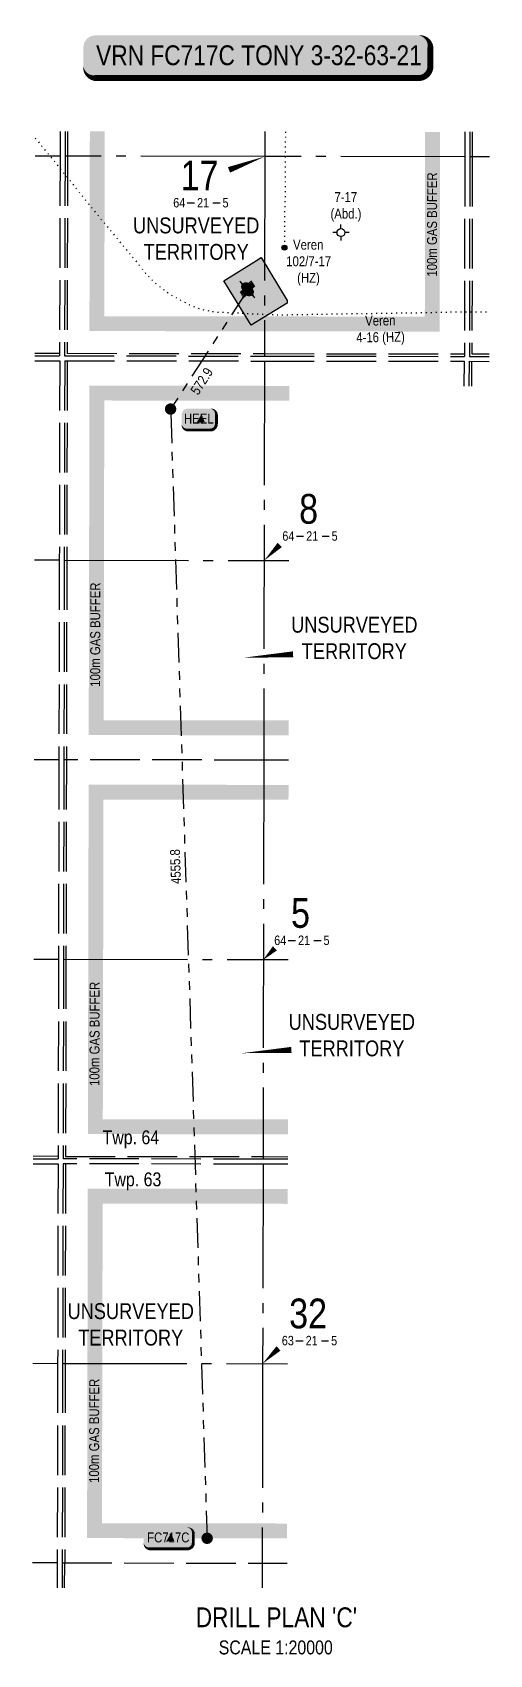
# Model space of a CAD drawing. Extents: x 488725 to 500076, y 6037625 to 6043497.
# Drawn here: x 496690 to 497151, y 6038045 to 6039679 of the extents above; entities that cross this region are included whole.
import ezdxf
from ezdxf.enums import TextEntityAlignment as Align

# ---------------------------------------------------------------- set-up
doc = ezdxf.new("R2010")
doc.units = 0
doc.header["$LTSCALE"] = 5
for name, pattern in [('foc-DOT', [1, 0.2, -0.8]), ('foc-DRILLPATH', [14.75, 6, -1.75, 1.75, -1.75, 1.75, -1.75]), ('foc-QUARTERLINE', [33, 25, -3, 2, -3]), ('foc-UNSURVEYED', [12.5, 10, -2.5])]:
    doc.linetypes.add(name, pattern=pattern)
for name, color, linetype in [('10', 1, 'Continuous'), ('9', 3, 'Continuous'), ('ABADATA-DRILL-T', 8, 'Continuous'), ('AS-DRILL', 8, 'foc-DOT'), ('AS-TARGET-GAS', 182, 'Continuous'), ('AS-TARGET-GAS-H', 181, 'Continuous'), ('D-TXT', 6, 'Continuous'), ('DETAIL-T', 7, 'Continuous'), ('L-BD', 7, 'Continuous'), ('L-MON', 1, 'Continuous'), ('L-QSEC', 8, 'foc-QUARTERLINE'), ('L-SECLBL', 7, 'Continuous'), ('L-UNS-T', 3, 'Continuous'), ('L-USEC', 7, 'foc-UNSURVEYED'), ('P-PDRILLPATH', 12, 'foc-DRILLPATH'), ('P-PROPOSED', 10, 'Continuous'), ('P-PROPOSED-H', 21, 'Continuous')]:
    doc.layers.add(name, color=color, linetype=linetype)
doc.styles.add('80', font='ARIALN.TTF', dxfattribs={"height": 10})
doc.styles.add('80CG', font='ARIALN.TTF', dxfattribs={"height": 10})
doc.styles.add('80L', font='ARIALN.TTF', dxfattribs={"height": 10})
doc.styles.add('SIMPLEX', font='ARIALN.TTF')

# ---------------------------------------------------------------- blocks, each defined once
blk = doc.blocks.new('WC')
at = {"layer": 'L-MON'}
h = blk.add_hatch(color=255, dxfattribs=at)
h.dxf.hatch_style = 1
edge = h.paths.add_edge_path()
edge.add_arc((0, 0), 0.9, 0, 360)
at = {"layer": 'L-MON', "color": 240, "flags": 128}
for points in [[(-0.62, 0.5), (-1.23, 1.12)], [(0.52, 0.61), (1.13, 1.21)], [(-1.18, -1.18), (-0.56, -0.57)], [(1.16, -1.18), (0.56, -0.57)]]:
    blk.add_lwpolyline(points, dxfattribs=at)
at = {"layer": 'L-MON', "color": 240}
for radius in [0.8, 0.373]:
    blk.add_circle((0, 0), radius, dxfattribs=at)
blk = doc.blocks.new('plbh')
at = {"layer": 'L-MON'}
h = blk.add_hatch(color=255, dxfattribs=at)
h.dxf.hatch_style = 1
edge = h.paths.add_edge_path()
edge.add_arc((0, 0), 1.16, 0, 360)
h = blk.add_hatch(color=256, dxfattribs=at)
h.dxf.hatch_style = 1
h.paths.add_polyline_path([(-0.96, 0, 1), (0.96, 0, 1)])
h.paths.add_polyline_path([(0.91, 0, -1), (-0.91, 0, -1)], flags=16)
h.paths.add_polyline_path([(0.45, 0, -1), (-0.45, 0, -1)], flags=0)
h = blk.add_hatch(color=256, dxfattribs=at)
h.dxf.hatch_style = 1
h.paths.add_polyline_path([(-0.45, 0, 1), (0.45, 0, 1)])
h.paths.add_polyline_path([(0.4, 0, -1), (-0.4, 0, -1)], flags=16)
at = {"layer": 'L-MON', "color": 240}
for radius in [0.96, 0.91, 0.45, 0.4]:
    blk.add_circle((0, 0), radius, dxfattribs=at)
blk = doc.blocks.new('BH-Existing')
at = {"layer": 'ABADATA-DRILL-T'}
h = blk.add_hatch(color=256, dxfattribs=at)
h.dxf.hatch_style = 1
edge = h.paths.add_edge_path()
edge.add_arc((0, 0), 0.5, 0, 360)
blk.add_circle((0, 0), 0.5, dxfattribs=at)
blk = doc.blocks.new('L-SECLBL')
at = {"layer": '9', "color": 7}
for p, q in [((-5.1, -27.8), (-12.3, -27.8)), ((20.7, -27.8), (13.5, -27.8))]:
    blk.add_line(p, q, dxfattribs=at)
at = {"layer": '10', "color": 2, "style": 'SIMPLEX'}
blk.add_attdef('SEC', text='', height=30, dxfattribs=at).set_placement((0, 0), align=Align.MIDDLE)
at = {"layer": '10', "color": 5, "style": '80L'}
blk.add_attdef('TWP', text='', height=9.5, dxfattribs=at).set_placement((-14.4, -27.4), align=Align.MIDDLE_RIGHT)
blk.add_attdef('RGE', text='', height=9.5, dxfattribs=at).set_placement((3.6, -27.4), align=Align.MIDDLE_CENTER)
blk.add_attdef('MER', text='', height=9.5, dxfattribs=at).set_placement((23.2, -27.4), align=Align.MIDDLE_LEFT)
blk = doc.blocks.new('GABD')
for p, q in [((-0.81, 0), (-1.62, 0)), ((0, 0.81), (0, 1.62)), ((1.62, 0), (0.81, 0)), ((0, -0.81), (0, -1.62))]:
    blk.add_line(p, q)
blk.add_circle((0, 0), 0.8)
blk = doc.blocks.new('*U523')
h = blk.add_hatch(color=254)
edge = h.paths.add_edge_path()
edge.add_line((-19, -11.5), (19, -11.5))
edge.add_arc((19, -5.5), 6, 270, 360)
edge.add_line((25, -5.5), (25, 4))
edge.add_arc((19, 4), 6, 0, 90)
edge.add_line((19, 10), (-19, 10))
edge.add_arc((-19, 4), 6, 90, 180)
edge.add_line((-25, 4), (-25, -5.5))
edge.add_arc((-19, -5.5), 6, 180, 270)
at = {"color": 1, "flags": 128}
blk.add_lwpolyline([(-19, -11.5, 3, 3, 0), (19, -11.5, 3, 3, 0.414214), (25, -5.5, 3, 3, 0), (25, 4, 3, 0, 0.414214), (19, 10, 0, 0, 0), (-19, 10, 0, 0, 0.414214), (-25, 4, 0, 0, 0), (-25, -5.5, 0, 3, 0.414214)], format="xyseb", close=True, dxfattribs=at)
blk.add_lwpolyline([(5.8, -3.4, 0, 10, 0), (0, 0, 5, 5, 0)], format="xyseb", dxfattribs=at)
at = {"color": 1, "style": '80'}
blk.add_attdef('ENTER_TEXT_001', (-36, -5), '', height=10, dxfattribs=at)
blk = doc.blocks.new('*U524')
h = blk.add_hatch(color=254)
edge = h.paths.add_edge_path()
edge.add_line((-11.5, -11.5), (11.5, -11.5))
edge.add_arc((11.5, -5.5), 6, 270, 360)
edge.add_line((17.5, -5.5), (17.5, 4))
edge.add_arc((11.5, 4), 6, 0, 90)
edge.add_line((11.5, 10), (-11.5, 10))
edge.add_arc((-11.5, 4), 6, 90, 180)
edge.add_line((-17.5, 4), (-17.5, -5.5))
edge.add_arc((-11.5, -5.5), 6, 180, 270)
at = {"color": 1, "flags": 128}
blk.add_lwpolyline([(-11.5, -11.5, 3, 3, 0), (11.5, -11.5, 3, 3, 0.414214), (17.5, -5.5, 3, 3, 0), (17.5, 4, 3, 0, 0.414214), (11.5, 10, 0, 0, 0), (-11.5, 10, 0, 0, 0.414214), (-17.5, 4, 0, 0, 0), (-17.5, -5.5, 0, 3, 0.414214)], format="xyseb", close=True, dxfattribs=at)
blk.add_lwpolyline([(5.8, -3.4, 0, 10, 0), (0, 0, 5, 5, 0)], format="xyseb", dxfattribs=at)
at = {"color": 1, "style": '80'}
blk.add_attdef('ENTER_TEXT_001', (-36, -5), '', height=10, dxfattribs=at)
blk = doc.blocks.new('*U525')
h = blk.add_hatch(color=255)
edge = h.paths.add_edge_path()
edge.add_line((-81.5, -11.5), (81.5, -11.5))
edge.add_arc((81.5, -5.5), 6, 270, 360)
edge.add_line((87.5, -5.5), (87.5, 4))
edge.add_arc((81.5, 4), 6, 0, 90)
edge.add_line((81.5, 10), (-81.5, 10))
edge.add_arc((-81.5, 4), 6, 90, 180)
edge.add_line((-87.5, 4), (-87.5, -5.5))
edge.add_arc((-81.5, -5.5), 6, 180, 270)
at = {"color": 14, "flags": 128}
blk.add_lwpolyline([(-81.5, -11.5, 3, 3, 0), (81.5, -11.5, 3, 3, 0.414214), (87.5, -5.5, 3, 3, 0), (87.5, 4, 3, 0, 0.414214), (81.5, 10, 0, 0, 0), (-81.5, 10, 0, 0, 0.414214), (-87.5, 4, 0, 0, 0), (-87.5, -5.5, 0, 3, 0.414214)], format="xyseb", close=True, dxfattribs=at)
at = {"color": 14, "style": '80'}
blk.add_attdef('ENTER_TEXT_001', (-26.85, -4.92), '', height=10, dxfattribs=at)

msp = doc.modelspace()

# ---------------------------------------------------------------- hatches: boundary and pattern name
at = {"layer": 'AS-TARGET-GAS-H'}
h = msp.add_hatch(color=256, dxfattribs=at)
h.dxf.hatch_style = 1
h.paths.add_polyline_path([(497101.168, 6039579.151), (497086.176, 6039579.177), (497085.857, 6039393.006), (496762.907, 6039393.46), (496763.294, 6039579.597), (496748.302, 6039579.628), (496747.884, 6039378.489), (497100.823, 6039377.993)])
h = msp.add_hatch(color=256, dxfattribs=at)
h.dxf.hatch_style = 1
h.paths.add_polyline_path([(496948.629, 6038986.177), (496762.198, 6038986.437), (496762.868, 6039308.537), (496949.241, 6039308.275), (496949.269, 6039323.268), (496747.907, 6039323.55), (496747.175, 6038971.466), (496948.601, 6038971.185)])
h = msp.add_hatch(color=256, dxfattribs=at)
h.dxf.hatch_style = 1
h.paths.add_polyline_path([(496948.506, 6038921.212), (496747.071, 6038921.495), (496746.339, 6038569.415), (496947.839, 6038569.133), (496947.867, 6038584.125), (496761.362, 6038584.386), (496762.032, 6038906.482), (496948.478, 6038906.22)])
h = msp.add_hatch(color=256, dxfattribs=at)
h.dxf.hatch_style = 1
h.paths.add_polyline_path([(496947.734, 6038514.131), (496746.225, 6038514.413), (496745.495, 6038162.346), (496947.067, 6038162.064), (496947.096, 6038177.056), (496760.518, 6038177.317), (496761.186, 6038499.4), (496947.706, 6038499.139)])
at = {"layer": 'P-PROPOSED-H'}
h = msp.add_hatch(color=256, dxfattribs=at)
h.dxf.hatch_style = 1
h.paths.add_polyline_path([(496883.208, 6039429.142), (496916.127, 6039449.573), (496921.006, 6039452.515), (496947.177, 6039409.12), (496947.002, 6039406.671), (496911.017, 6039384.337)])

# ---------------------------------------------------------------- linework, layer by layer
at = {"layer": 'AS-DRILL', "flags": 128}
for points in [[(496693.27, 6039572.922), (496695.581, 6039570.132), (496699.889, 6039564.755), (496708.632, 6039554.116), (496712.975, 6039548.784), (496717.328, 6039543.444), (496721.693, 6039538.12), (496726.011, 6039532.76), (496730.336, 6039527.399), (496734.652, 6039522.032), (496738.949, 6039516.647), (496747.595, 6039505.919), (496756.276, 6039495.255), (496760.619, 6039489.918), (496769.44, 6039479.371), (496773.82, 6039474.069), (496778.158, 6039468.725), (496782.556, 6039463.437), (496786.947, 6039458.153), (496791.38, 6039452.901), (496795.79, 6039447.619), (496800.098, 6039442.267), (496804.463, 6039436.96), (496809.062, 6039431.85), (496814.039, 6039427.088), (496819.342, 6039422.716), (496824.826, 6039418.584), (496830.54, 6039414.796), (496836.503, 6039411.377), (496842.539, 6039408.085), (496848.716, 6039405.063), (496855.044, 6039402.373), (496861.553, 6039400.198), (496875.056, 6039397.754), (496881.905, 6039397.407), (496895.651, 6039396.845), (496909.389, 6039396.074), (496912.269, 6039396.002), (496923.16, 6039395.524), (496926.595, 6039395.297), (496933.481, 6039394.986), (496936.374, 6039394.916), (496943.271, 6039394.892), (496950.156, 6039395), (496960.499, 6039395.144), (496967.38, 6039395.266), (496974.267, 6039395.422), (496981.148, 6039395.555), (496988.028, 6039395.689), (496994.909, 6039395.833), (497001.791, 6039395.946), (497008.677, 6039396.025), (497015.552, 6039396.121), (497022.432, 6039396.21), (497029.32, 6039396.284), (497036.22, 6039396.367), (497043.088, 6039396.476), (497049.976, 6039396.597), (497056.866, 6039396.706), (497063.744, 6039396.807), (497070.624, 6039396.898), (497084.412, 6039397.123), (497091.3, 6039397.281), (497105.066, 6039397.591), (497111.944, 6039397.715), (497118.787, 6039397.739), (497125.676, 6039397.697), (497132.567, 6039397.711), (497146.332, 6039397.811), (497150.778, 6039397.871)], [(496945.36, 6039579.341), (496945.338, 6039576.249), (496945.235, 6039569.031), (496945.131, 6039561.787), (496945.123, 6039554.577), (496945.094, 6039547.352), (496945.061, 6039540.137), (496945.047, 6039532.912), (496945.091, 6039525.691), (496945.115, 6039518.466), (496944.984, 6039511.254), (496944.743, 6039504.024), (496944.482, 6039496.807), (496944.334, 6039489.598), (496944.308, 6039482.355), (496944.334, 6039475.127), (496944.346, 6039467.882), (496944.345, 6039466.035), (496944.348, 6039462.535)]]:
    msp.add_lwpolyline(points, dxfattribs=at)
at = {"layer": 'L-QSEC'}
for p, q in [((496924.732, 6039579.394), (496924.685, 6039554.381)), ((496718.231, 6039554.674), (496693.218, 6039554.709)), ((496924.685, 6039554.381), (496723.263, 6039554.662)), ((496924.685, 6039554.381), (496924.301, 6039353.254)), ((497126.112, 6039554.1), (496924.685, 6039554.381)), ((497151.099, 6039554.064), (497131.144, 6039554.093)), ((496924.329, 6039348.29), (496923.567, 6038946.234)), ((496717.527, 6039147.552), (496692.539, 6039147.588)), ((496722.554, 6039147.545), (496948.935, 6039147.227)), ((496923.567, 6038946.234), (496922.804, 6038544.181)), ((496691.704, 6038745.531), (496716.691, 6038745.496)), ((496721.718, 6038745.489), (496948.172, 6038745.171)), ((496922.795, 6038539.153), (496922.414, 6038338.132)), ((496690.859, 6038338.458), (496715.846, 6038338.423)), ((496720.873, 6038338.416), (496947.401, 6038338.097)), ((496922.414, 6038338.132), (496922.033, 6038137.113)), ((496922.033, 6038137.113), (496921.985, 6038112.126))]:
    msp.add_line(p, q, dxfattribs=at)
at = {"layer": 'L-SECLBL', "flags": 128}
for points in [[(496924.685, 6039554.381, 0, 5.997, 0), (496888.541, 6039540.87, 0, 0, 0)], [(496923.948, 6039147.262, 0, 5.997, 0), (496939.633, 6039162.935, 0, 0, 0)], [(496923.185, 6038745.206, 0, 5.997, 0), (496934.835, 6038756.581, 0, 0, 0)], [(496922.414, 6038338.132, 0, 5.997, 0), (496938.379, 6038353.434, 0, 0, 0)]]:
    msp.add_lwpolyline(points, format="xyseb", dxfattribs=at)
at = {"layer": 'L-UNS-T', "color": 3, "flags": 128}
for points in [[(496903.345, 6039049.422, 0, 5.997, 0), (496953.053, 6039052.759, 0, 0, 0)], [(496901.639, 6038650.917, 0, 5.997, 0), (496951.346, 6038654.254, 0, 0, 0)]]:
    msp.add_lwpolyline(points, format="xyseb", dxfattribs=at)
at = {"layer": 'L-USEC'}
for p, q in [((496718.283, 6039579.687), (496718.231, 6039554.674)), ((496723.315, 6039579.68), (496723.263, 6039554.663)), ((496725.832, 6039579.676), (496725.78, 6039554.658)), ((497126.155, 6039579.108), (497126.112, 6039554.1)), ((497131.187, 6039579.101), (497131.144, 6039554.091)), ((497133.704, 6039579.097), (497133.661, 6039554.087)), ((496718.231, 6039554.674), (496717.819, 6039356.056)), ((496723.263, 6039554.663), (496722.85, 6039356.046)), ((496725.78, 6039554.658), (496725.367, 6039356.04)), ((497126.112, 6039554.1), (497125.772, 6039355.483)), ((497131.144, 6039554.091), (497130.804, 6039355.474)), ((497133.661, 6039554.087), (497133.321, 6039355.47)), ((496692.964, 6039353.58), (496717.81, 6039353.544)), ((496692.968, 6039356.097), (496717.814, 6039356.061)), ((496717.81, 6039353.544), (496717.813, 6039353.544)), ((496717.813, 6039356.061), (496717.819, 6039356.061)), ((496717.819, 6039356.056), (496717.813, 6039353.544)), ((496722.85, 6039356.046), (496722.845, 6039353.537)), ((496722.845, 6039353.537), (496924.302, 6039353.254)), ((496725.367, 6039356.051), (496924.306, 6039355.771)), ((496924.302, 6039353.254), (497125.766, 6039352.971)), ((496924.306, 6039355.771), (497125.77, 6039355.488)), ((497125.766, 6039352.971), (497125.768, 6039352.971)), ((497125.772, 6039355.483), (497125.768, 6039352.971)), ((497125.77, 6039355.488), (497125.772, 6039355.488)), ((497130.804, 6039355.474), (497130.799, 6039352.964)), ((497130.799, 6039352.964), (497150.753, 6039352.935)), ((497133.321, 6039355.477), (497150.757, 6039355.452)), ((496692.957, 6039348.616), (496717.944, 6039348.58)), ((496717.944, 6039348.58), (496717.527, 6039147.552)), ((496722.972, 6039348.573), (496722.554, 6039147.542)), ((496722.972, 6039348.573), (496924.329, 6039348.29)), ((496725.484, 6039348.569), (496725.066, 6039147.542)), ((496924.329, 6039348.29), (497125.688, 6039348.007)), ((497125.645, 6039323.013), (497125.688, 6039348.007)), ((497130.673, 6039323.006), (497130.715, 6039348)), ((497130.715, 6039348), (497150.675, 6039347.971)), ((497133.185, 6039323.002), (497133.228, 6039347.996)), ((496717.527, 6039147.552), (496717.109, 6038946.524)), ((496722.554, 6039147.542), (496722.136, 6038946.513)), ((496725.066, 6039147.542), (496724.648, 6038946.513)), ((496717.109, 6038946.524), (496692.121, 6038946.559)), ((496717.109, 6038946.524), (496716.691, 6038745.496)), ((496722.136, 6038946.513), (496721.718, 6038745.485)), ((496923.567, 6038946.234), (496722.136, 6038946.517)), ((496724.648, 6038946.513), (496724.231, 6038745.485)), ((496948.554, 6038946.199), (496923.567, 6038946.234)), ((496716.691, 6038745.496), (496716.273, 6038544.47)), ((496721.718, 6038745.485), (496721.3, 6038544.463)), ((496724.231, 6038745.485), (496723.818, 6038546.972)), ((496691.275, 6038539.477), (496716.262, 6038539.442)), ((496691.286, 6038544.505), (496716.273, 6038544.47)), ((496716.278, 6038546.982), (496691.291, 6038547.017)), ((496716.262, 6038539.442), (496715.846, 6038338.423)), ((496721.29, 6038539.435), (496720.873, 6038338.412)), ((496922.795, 6038539.153), (496721.29, 6038539.435)), ((496922.802, 6038544.181), (496721.3, 6038544.463)), ((496723.802, 6038539.432), (496723.385, 6038338.412)), ((496723.818, 6038546.972), (496922.809, 6038546.693)), ((496947.782, 6038539.118), (496922.795, 6038539.153)), ((496947.791, 6038544.146), (496922.802, 6038544.181)), ((496922.809, 6038546.693), (496947.796, 6038546.658)), ((496715.846, 6038338.423), (496715.429, 6038137.405)), ((496720.873, 6038338.412), (496720.456, 6038137.394)), ((496723.385, 6038338.412), (496722.969, 6038137.394)), ((496715.429, 6038137.405), (496690.442, 6038137.44)), ((496715.429, 6038137.405), (496715.377, 6038112.418)), ((496720.456, 6038137.394), (496720.405, 6038112.411)), ((496720.456, 6038137.397), (496922.033, 6038137.113)), ((496722.917, 6038112.407), (496722.969, 6038137.394)), ((496922.033, 6038137.113), (496947.02, 6038137.078))]:
    msp.add_line(p, q, dxfattribs=at)
at = {"layer": 'P-PDRILLPATH', "flags": 128}
msp.add_lwpolyline([(496907.517, 6039420.074), (496829.672, 6039299.942), (496866.5, 6038162.18)], dxfattribs=at)
at = {"layer": 'P-PROPOSED', "flags": 128}
msp.add_lwpolyline([(496883.208, 6039429.142), (496916.127, 6039449.573), (496921.006, 6039452.515), (496947.177, 6039409.12), (496947.002, 6039406.671), (496911.017, 6039384.337), (496883.208, 6039429.142)], close=True, dxfattribs=at)

# ---------------------------------------------------------------- block references
ref = msp.add_blockref('*U525', (496916.67, 6039656.374), dxfattribs=dict(xscale=1.998433534649899, yscale=1.998433534649899, zscale=1.998433534649899))
ref.add_attrib('ENTER_TEXT_001', 'VRN FC717C TONY 3-32-63-21', (496754.628, 6039646.375), dxfattribs={"color": 14, "height": 19.98434, "style": '80'})
at = {"layer": 'ABADATA-DRILL-T', "linetype": 'Continuous', "xscale": 4.9974073, "yscale": 4.9974073, "zscale": 4.9974073}
msp.add_blockref('GABD', (497001.369, 6039477.736), dxfattribs=at)
at = {"layer": 'ABADATA-DRILL-T', "xscale": 4.9974073, "yscale": 4.9974073, "zscale": 4.9974073}
msp.add_blockref('BH-Existing', (496944.348, 6039462.535), dxfattribs=at)
at = {"layer": 'L-BD', "linetype": 'Continuous'}
ref = msp.add_blockref('*U524', (496858.282, 6039290.293), dxfattribs=dict(at, xscale=0.99948146, yscale=0.99948146, zscale=0.99948146))
ref.add_attrib('ENTER_TEXT_001', 'HEEL', (496843.105, 6039285.295), dxfattribs={"layer": '0', "color": 1, "height": 9.9948, "style": '80'})
ref = msp.add_blockref('*U523', (496827.603, 6038163.051), dxfattribs=dict(at, xscale=0.9989517148365709, yscale=0.9989517148365709, zscale=0.9989517148365709))
ref.add_attrib('ENTER_TEXT_001', 'FC717C', (496806.057, 6038158.053), dxfattribs={"layer": '0', "color": 1, "height": 9.9895, "style": '80'})
at = {"layer": 'L-MON', "color": 2, "xscale": 4.9974073, "yscale": 4.9974073, "zscale": 4.9974073}
for p in [(496905.568, 6039423.204), (496906.218, 6039422.161), (496906.867, 6039421.117), (496907.517, 6039420.074), (496908.167, 6039419.03), (496908.817, 6039417.986)]:
    msp.add_blockref('WC', p, dxfattribs=at)
at = {"layer": 'L-MON', "xscale": 4.9974073, "yscale": 4.9974073, "zscale": 4.9974073}
for p in [(496829.672, 6039299.942), (496866.5, 6038162.18)]:
    msp.add_blockref('plbh', p, dxfattribs=at)
at = {"layer": 'L-SECLBL', "xscale": 0.99948146, "yscale": 0.99948146, "zscale": 0.99948146}
for p, values in [((496858.82, 6039535.215), {'SEC': '17', 'TWP': '64', 'RGE': '21', 'MER': '5'}), ((496968.758, 6039199.383), {'SEC': '8', 'TWP': '64', 'RGE': '21', 'MER': '5'}), ((496960.586, 6038792.033), {'SEC': '5', 'TWP': '64', 'RGE': '21', 'MER': '5'}), ((496968.243, 6038388.715), {'SEC': '32', 'TWP': '63', 'RGE': '21', 'MER': '5'})]:
    msp.add_blockref('L-SECLBL', p, dxfattribs=at).add_auto_attribs(values)

# ---------------------------------------------------------------- texts
at = {"layer": 'ABADATA-DRILL-T', "linetype": 'Continuous', "insert": (496988.69, 6039518.442), "char_height": 9.99481, "attachment_point": 1, "style": '80L'}
msp.add_mtext_dynamic_manual_height_columns('\\pi6.0698,t36.054;7-17\\P\\pi2.0951,tz;(Abd.)', width=33.98375, gutter_width=200.105, heights=[0], dxfattribs=at)
at = {"layer": 'ABADATA-DRILL-T', "insert": (496945.045, 6039470.477), "char_height": 9.99481, "attachment_point": 1, "style": '80L'}
msp.add_mtext_dynamic_manual_height_columns('\\pi8.0454;Veren\\P\\pi1.1765;102/7-17\\P\\pi12.143;(HZ)', width=45.78213, gutter_width=50.026, heights=[0], dxfattribs=at)
at = {"layer": 'ABADATA-DRILL-T', "insert": (497016.24, 6039393.668), "char_height": 9.99481, "attachment_point": 1, "rotation": 0.946002, "style": '80L'}
msp.add_mtext_dynamic_manual_height_columns('\\pi9.3756;Veren\\P\\pi0.14435;4-16 (HZ)', width=48.44243, gutter_width=50.026, heights=[0], dxfattribs=at)
at = {"layer": 'AS-TARGET-GAS', "char_height": 9.99481, "attachment_point": 1, "rotation": 89.90151, "style": '80L'}
for insert in [(497088.079, 6039433.342), (496748.631, 6039020.153), (496747.954, 6038617.9), (496747.561, 6038217.948)]:
    msp.add_mtext_dynamic_manual_height_columns('100m GAS BUFFER', width=104.97722, gutter_width=190, heights=[0], dxfattribs=dict(at, insert=insert))
at = {"layer": 'D-TXT', "color": 3, "char_height": 13.9927, "attachment_point": 1, "style": '80L'}
for s, insert in [('Twp. 64', (496761.109, 6038573.155)), ('Twp. 63', (496763.3, 6038530.812))]:
    msp.add_mtext_dynamic_manual_height_columns(s, width=101.3954, gutter_width=47.5, heights=[0], dxfattribs=dict(at, insert=insert))
at = {"layer": 'DETAIL-T', "color": 3, "insert": (496814.222, 6038092.528), "char_height": 19.98434, "width": 241.29326, "attachment_point": 1, "style": '80CG'}
msp.add_mtext("\\pi40.723;DRILL PLAN 'C'\\P\\pi63.941;{\\H0.7x;SCALE 1:20000}", dxfattribs=at)
at = {"layer": 'L-BD', "style": '80L'}
for s, rotation, p in [('572.9', 57.0567, (496860.99, 6039328.001)), ('4555.8', 91.8539, (496834.595, 6038838.92))]:
    msp.add_text(s, height=9.9948, rotation=rotation, dxfattribs=at).set_placement(p, align=Align.MIDDLE)
at = {"layer": 'L-UNS-T', "color": 3, "char_height": 16.00834, "attachment_point": 5, "style": '80L'}
for insert in [(496855.485, 6039471.488), (497014.804, 6039069.175), (497012.327, 6038668.998), (496789.476, 6038377.59)]:
    msp.add_mtext_dynamic_manual_height_columns('UNSURVEYED TERRITORY', width=126.34853, gutter_width=47.475, heights=[0], dxfattribs=dict(at, insert=insert))

doc.saveas('drawing.dxf')
